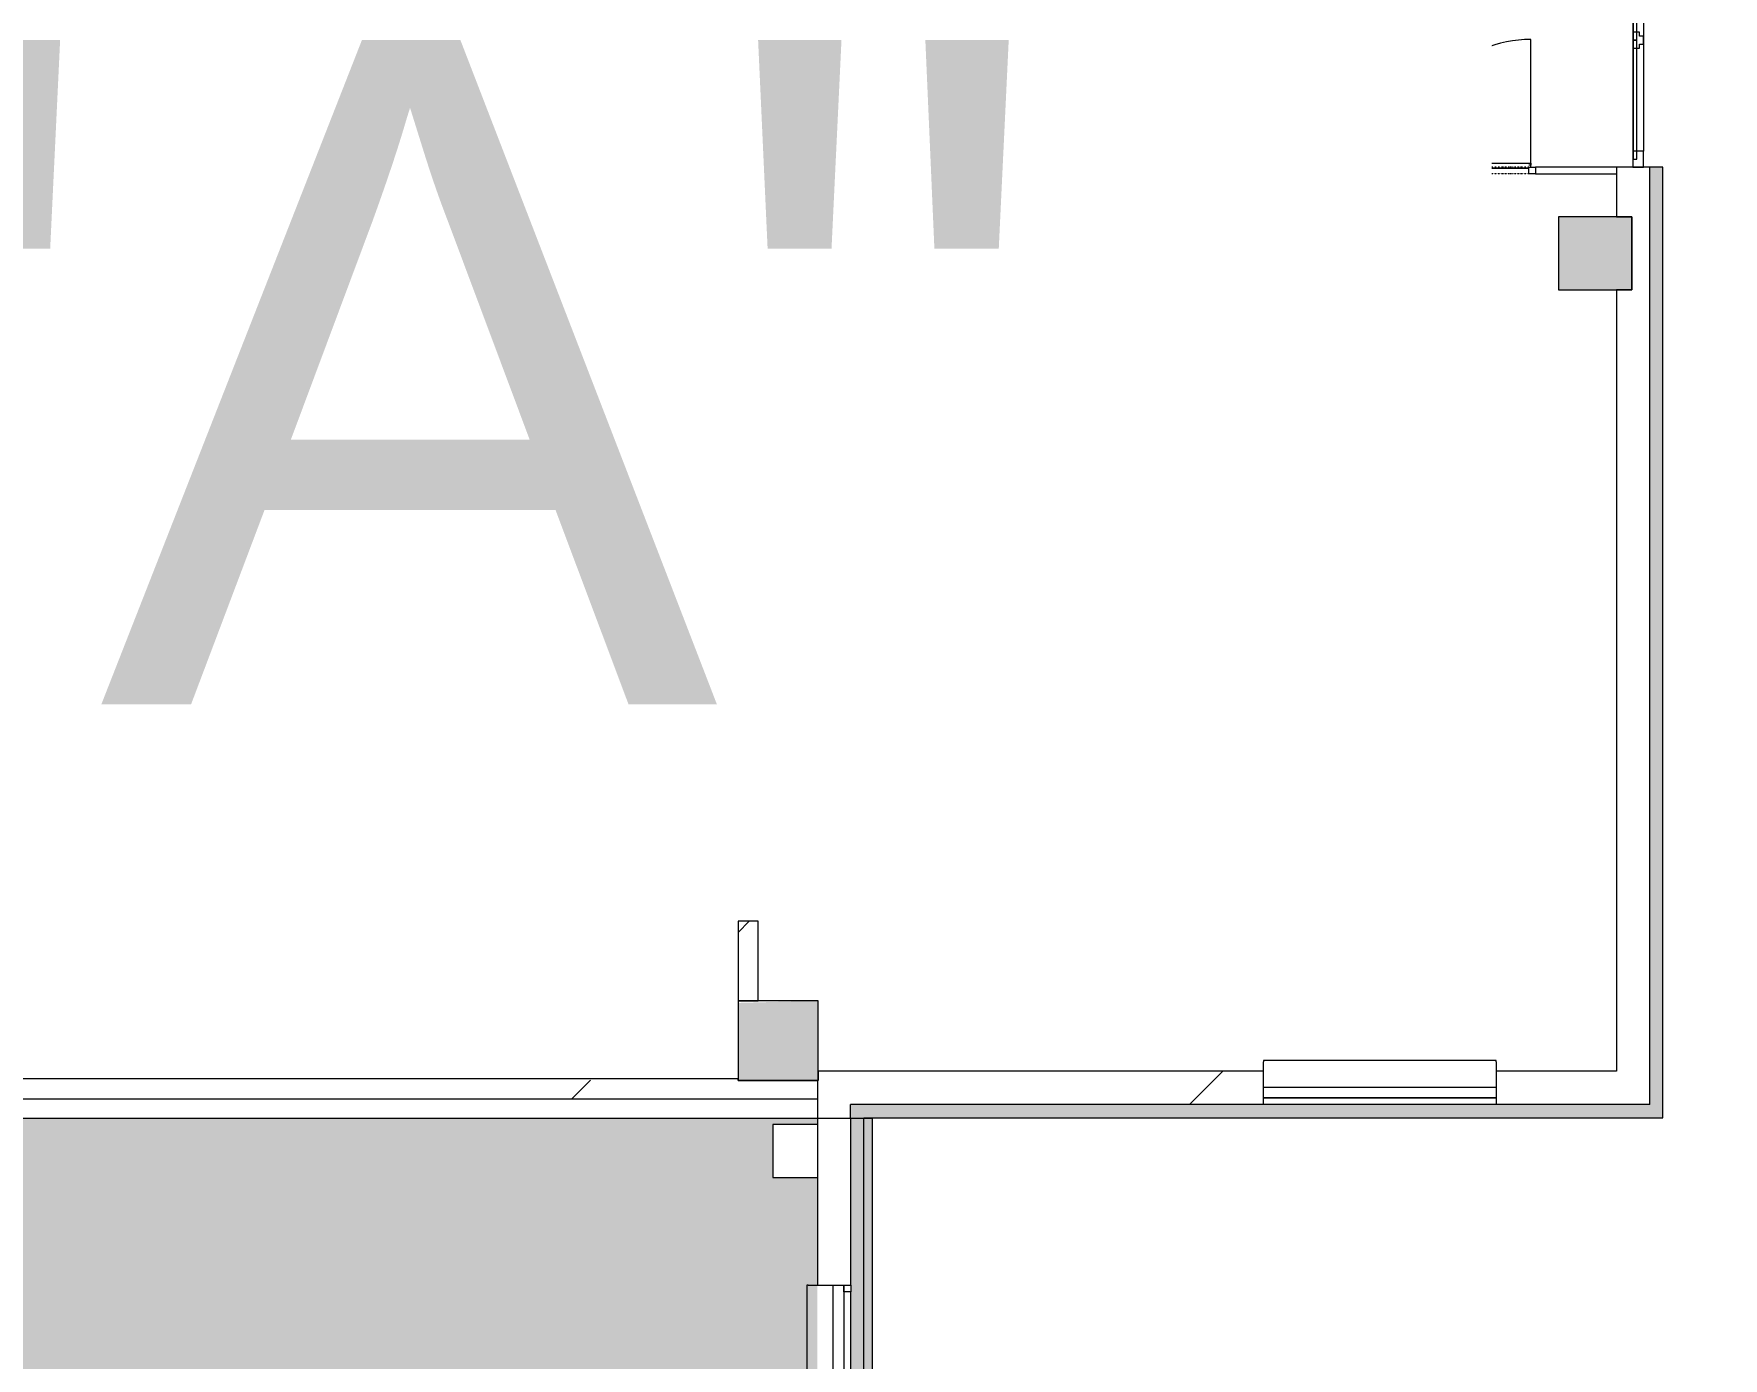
# Model space of a CAD drawing. Header units: millimetres. Extents: x -4051 to 472247, y -45352 to 20466.
# Drawn here: x 278535 to 291247, y -6046 to 3922 of the extents above; entities that cross this region are included whole.
import ezdxf

# ---------------------------------------------------------------- set-up
doc = ezdxf.new("R2010")
doc.units = ezdxf.units.MM
doc.linetypes.add('Čerchovaná se dvěma tečkami', pattern=[2.59, 1, -0.53, 0, -0.53, 0, -0.53])
for name, color, linetype, lineweight in [('A-DETL-GENF', 92, 'Continuous', 9), ('A-DETL-THIN', 151, 'Continuous', 9), ('A-DOOR', 31, 'Continuous', 9), ('A-DOOR-FRAM', 31, 'Continuous', 9), ('A-GENM', 13, 'Continuous', 9), ('A-GLAZ', 151, 'Continuous', 9), ('A-GLAZ-CURT', 52, 'Continuous', 9), ('A-GLAZ-CWMG', 51, 'Continuous', 9), ('A-WALL', 113, 'Continuous', 9), ('A-WALL-PATT', 111, 'Continuous', 9), ('G-ANNO-TEXT', 231, 'Continuous', 9), ('S-COLS', 52, 'Continuous', 9)]:
    doc.layers.add(name, color=color, linetype=linetype, lineweight=lineweight)
doc.styles.add('Arial', font='arial.ttf', dxfattribs={"height": 5000})
pattern_1 = [(45, (261221, 0), (-7184.2, 7184.2), []), (45, (264094, -3e-12), (-7184, 7184), []), (45, (269842, -7e-12), (-4310.5, 10058), [4064, -2032, 67, -1965])]
pattern_2 = [(45, (261221, 0), (-4242.6, 4242.6), [])]

# ---------------------------------------------------------------- blocks, each defined once
blk = doc.blocks.new('OKNO_2k_ - OKNO_2k_1750 x 1750-1963735-Mapka _ závislý 1')
at = {"layer": 'A-GLAZ'}
for p, q in [((-875, 5), (875, 5)), ((-875, -75), (-875, 5)), ((875, 5), (875, -75)), ((-875, -75), (875, -75)), ((-875, -126), (-875, -75)), ((875, -75), (-875, -75)), ((875, -126), (-875, -126)), ((875, -75), (875, -126))]:
    blk.add_line(p, q, dxfattribs=at)
blk = doc.blocks.new('ST_panel_sklo - ST_panel_sklo-2042904-Mapka _ závislý 1')
at = {"layer": 'A-GLAZ-CURT'}
for p, q in [((447, 0), (-447, 0)), ((-447, 0), (-447, -28)), ((447, -28), (447, 0)), ((-447, -28), (447, -28))]:
    blk.add_line(p, q, dxfattribs=at)
blk = doc.blocks.new('ST_panel_sklo - ST_panel_sklo-1403568-Mapka _ závislý 1')
at = {"layer": 'A-GLAZ-CURT'}
for p, q in [((500, 0), (-500, 0)), ((-500, 0), (-500, -28)), ((500, -28), (500, 0)), ((-500, -28), (500, -28))]:
    blk.add_line(p, q, dxfattribs=at)
blk = doc.blocks.new('Betonový čtvercový sloup - 400 x 400-1924024-Mapka _ závislý 1')
at = {"layer": 'S-COLS'}
h = blk.add_hatch(dxfattribs=at)
h.set_pattern_fill('FP_78', color=256, style=0, pattern_type=2)
h.set_pattern_definition([(45, (-22985, -2326), (-7184, 7184), []), (45, (-20112, -2326), (-7184, 7184), []), (45, (-14364, -2326), (-4310.5, 10058), [4064, -2032, 67, -1965])])
h.paths.add_polyline_path([(-200, -200), (200, -200), (200, 200), (-200, 200)])
for p, q in [((200, 200), (-200, 200)), ((-200, 200), (-200, -200)), ((200, -200), (200, 200)), ((-200, -200), (200, -200))]:
    blk.add_line(p, q, dxfattribs=at)
blk = doc.blocks.new('OKNO_2k_ - OKNO_2k_2100 x 1500-2030611-Mapka _ závislý 1')
at = {"layer": 'A-GLAZ'}
for p, q in [((-1050, 5), (1050, 5)), ((-1050, -75), (-1050, 5)), ((1050, 5), (1050, -75)), ((-1050, -75), (-1000, -75)), ((-1050, -126), (-1050, -75)), ((1050, -75), (-1050, -75)), ((-1000, -126), (-1050, -126)), ((-1000, -75), (-1000, -126)), ((-1000, -126), (1000, -126)), ((1000, -75), (1050, -75)), ((1000, -126), (1000, -75)), ((1050, -126), (1000, -126)), ((1050, -75), (1050, -126))]:
    blk.add_line(p, q, dxfattribs=at)
blk = doc.blocks.new('parapet s nosem_vnitní - parapet s nosem_vnitní-2030612-Mapka _ závislý 1')
at = {"layer": 'A-GENM'}
for p, q in [((1050, 200), (-1050, 200)), ((-1050, 200), (-1050, 190)), ((1050, 200), (-1050, 200)), ((-1050, 0), (-1050, 190)), ((1050, 190), (1050, 200)), ((1050, 190), (1050, 0))]:
    blk.add_line(p, q, dxfattribs=at)
blk = doc.blocks.new('Rectangular Mullion - Rectangular Mullion-Loc wall 49 Bottom 120mm 02-2042903-Mapka _ závislý 1')
at = {"layer": 'A-GLAZ-CWMG'}
for p, q in [((29427, 3873), (29427, 3039)), ((29347, 3813), (29347, 3039))]:
    blk.add_line(p, q, dxfattribs=at)
blk = doc.blocks.new('Rectangular Mullion - Rectangular Mullion-Loc wall 49 Bottom 120mm 02-1403882-Mapka _ závislý 1')
at = {"layer": 'A-GLAZ-CWMG'}
for p, q in [((29427, 5873), (29427, 4873)), ((29347, 5813), (29347, 4933))]:
    blk.add_line(p, q, dxfattribs=at)
blk = doc.blocks.new('Rectangular Mullion - Rectangular Mullion-Loc wall 49 Bottom 120mm 02-2036990-Mapka _ závislý 1')
at = {"layer": 'A-GLAZ-CWMG'}
for p, q in [((0, 79), (-120, 79)), ((-120, 79), (-120, -1)), ((0, -1), (0, 79)), ((-120, -1), (0, -1))]:
    blk.add_line(p, q, dxfattribs=at)
blk = doc.blocks.new('Rectangular Mullion - Rectangular Mullion-Loc wall 49 Bottom 120mm-V159-Mapka _ závislý 1')
at = {"layer": 'A-GLAZ-CWMG'}
for p, q in [((-60, -1), (-60, 49)), ((-60, 49), (-30, 49)), ((-30, 49), (-30, 79)), ((-30, 79), (30, 79)), ((30, 79), (30, 49)), ((30, 49), (60, 49)), ((60, 49), (60, -1)), ((60, -1), (-60, -1))]:
    blk.add_line(p, q, dxfattribs=at)
blk = doc.blocks.new('parapet s nosem_vnitní - parapet s nosem_vnitní-1550233-Mapka _ závislý 1')
at = {"layer": 'A-GENM'}
for p, q in [((875, 200), (-875, 200)), ((-875, 200), (-875, 190)), ((875, 200), (-875, 200)), ((-875, 0), (-875, 190)), ((875, 190), (875, 200)), ((875, 190), (875, 0))]:
    blk.add_line(p, q, dxfattribs=at)
blk = doc.blocks.new('DVERE_1k_oblozka - DD03_01_800x1970_koupelna-2042788-Mapka _ závislý 1')
at = {"layer": 'A-DOOR'}
for p, q in [((0, -78), (0, 922)), ((-415, 22), (-415, 882)), ((-400, 22), (-450, 22)), ((-450, 22), (-450, -28)), ((415, 52), (-415, 52)), ((-415, 52), (-415, 37)), ((-415, 37), (-400, 37)), ((-400, -28), (-400, 22)), ((-400, 12), (400, 12)), ((305, 52), (-305, 52)), ((400, 37), (415, 37)), ((450, 22), (400, 22)), ((400, 22), (400, -28)), ((415, 37), (415, 52)), ((415, 52), (415, 22)), ((450, -28), (450, 22)), ((-450, -28), (-400, -28)), ((400, -28), (450, -28))]:
    blk.add_line(p, q, dxfattribs=at)
at = {"layer": 'A-DOOR', "linetype": 'Čerchovaná se dvěma tečkami'}
for p, q in [((-400, 22), (400, 22)), ((-400, -28), (400, -28))]:
    blk.add_line(p, q, dxfattribs=at)
at = {"layer": 'A-DOOR'}
blk.add_arc((-415, 52), 830, 360, 90, dxfattribs=at)
at = {"layer": 'A-DOOR-FRAM'}
for p, q in [((-400, 22), (-450, 22)), ((-400, -28), (-400, 22)), ((400, 22), (400, -28)), ((400, 22), (450, 22)), ((-450, -28), (-400, -28)), ((450, -28), (400, -28))]:
    blk.add_line(p, q, dxfattribs=at)
blk = doc.blocks.new('DVERE_1k_oblozka - DD03_01_900x1970-2043994-Mapka _ závislý 1')
at = {"layer": 'A-DOOR'}
for p, q in [((-500, 28), (-450, 28)), ((-500, -22), (-500, 28)), ((-450, 28), (-450, -22)), ((0, 78), (0, -1022)), ((450, 28), (500, 28)), ((450, -22), (450, 28)), ((500, 28), (500, -22)), ((-450, -22), (-500, -22)), ((-465, -22), (-465, -982)), ((-465, -37), (-450, -37)), ((-465, -52), (-465, -37)), ((465, -52), (-465, -52)), ((-450, -12), (450, -12)), ((355, -52), (-355, -52)), ((500, -22), (450, -22)), ((450, -37), (465, -37)), ((465, -52), (465, -22)), ((465, -37), (465, -52))]:
    blk.add_line(p, q, dxfattribs=at)
at = {"layer": 'A-DOOR', "linetype": 'Čerchovaná se dvěma tečkami'}
for p, q in [((-450, 28), (450, 28)), ((-450, -22), (450, -22))]:
    blk.add_line(p, q, dxfattribs=at)
at = {"layer": 'A-DOOR'}
blk.add_arc((-465, -52), 930, 270, 0, dxfattribs=at)
at = {"layer": 'A-DOOR-FRAM'}
for p, q in [((-500, 28), (-450, 28)), ((-450, 28), (-450, -22)), ((450, -22), (450, 28)), ((500, 28), (450, 28)), ((-450, -22), (-500, -22)), ((450, -22), (500, -22))]:
    blk.add_line(p, q, dxfattribs=at)

msp = doc.modelspace()

# ---------------------------------------------------------------- hatches: boundary and pattern name
at = {"layer": 'A-DETL-GENF'}
h = msp.add_hatch(color=1, dxfattribs=at)
h.paths.add_polyline_path([(259935, -28962), (259935, -27934), (259765, -27934), (259765, -28962)])
h.paths.add_polyline_path([(277980, -28962), (277980, -27934), (272590, -27934), (272590, -28962), (276535, -28962)])
h.paths.add_polyline_path([(260185, -28962), (272290, -28962), (272290, -27934), (266030, -27934), (266030, -27116), (266170, -27116), (266170, -26158), (260015, -26158), (260015, -27300), (260470, -27300), (260470, -27934), (260185, -27934), (260185, -28938)])
h.paths.add_polyline_path([(306263, -17206), (306263, -17201), (305963, -17206)])
h.paths.add_polyline_path([(303255, -17206), (302445, -17206), (302445, -17626), (302045, -17626), (302045, -17206), (300300, -17206), (300300, -16586), (300700, -16586), (300700, -16956), (303333, -16956), (303333, -16556), (303733, -16556), (303733, -16956), (303575, -17201), (303255, -17201)])
h.paths.add_polyline_path([(303575, -17206), (303575, -17521), (303255, -17521), (303255, -17206), (303333, -17206)])
h.paths.add_polyline_path([(287267, -28813), (290069, -28813), (290069, -28418), (290469, -28418), (290469, -28813), (296064, -28813), (296064, -28515), (296164, -28515), (296164, -27157), (302484, -27157), (302484, -22766), (302069, -22766), (302069, -22732), (301980, -22732), (301980, -22382), (302484, -22366), (302484, -19232), (302734, -19232), (302734, -19830), (304824, -19830), (304824, -19580), (304874, -19580), (304874, -19830), (305674, -19830), (305674, -19580), (305724, -19580), (305724, -19830), (309958, -19830), (309958, -17206), (309010, -17206), (309010, -17501), (308710, -17501), (308710, -17206), (306263, -17206), (306263, -17501), (305963, -17501), (305963, -17206), (303578, -17201), (303733, -16956), (309308, -16956), (309308, -16584), (309708, -16584), (309708, -10920), (309308, -10920), (309308, -10523), (303721, -10564), (303721, -10951), (303303, -10952), (303301, -10564), (303150, -10561), (303149, -10385), (302049, -10392), (302049, -10572), (299980, -10577), (299979, -10406), (299929, -10392), (299928, -10372), (298279, -10372), (298278, -10418), (298229, -10418), (298230, -10598), (294708, -10622), (294708, -11022), (294308, -11022), (294308, -16631), (294728, -16631), (294728, -17172), (294308, -17172), (294308, -17585), (290500, -17585), (290500, -17935), (290000, -17935), (290000, -17585), (284831, -17585), (284831, -18005), (284431, -18005), (284431, -16843), (284031, -16830), (284031, -16443), (284431, -16443), (284431, -12506), (284752, -12488), (284781, -12481), (284781, -17335), (284846, -17335), (284846, -4241), (284781, -4241), (284781, -11626), (284681, -11606), (284431, -11606), (284431, -10846), (284096, -10846), (284096, -10446), (284431, -10446), (284431, -4686), (284096, -4686), (284096, -4286), (284431, -4286), (284431, -4241), (278023, -4241), (278023, -4286), (278348, -4286), (278348, -4686), (278023, -4686), (278023, -10446), (278348, -10446), (278348, -10846), (278023, -10846), (278023, -16143), (278448, -16143), (278448, -16843), (278048, -16843), (278048, -16443), (272453, -16443), (272453, -16843), (272053, -16843), (272053, -16443), (266478, -16443), (266478, -16143), (267314, -16140), (267314, -15478), (267654, -15478), (267654, -9908), (267244, -9908), (267244, -9358), (267654, -9358), (267654, -6966), (267224, -6966), (267224, -6451), (267654, -6451), (267654, -887), (267121, -887), (267121, -432), (261669, -432), (261669, -872), (261234, -891), (261234, -6443), (261654, -6443), (261654, -6963), (261234, -6963), (261234, -9340), (261669, -9340), (261669, -9908), (261234, -9908), (261234, -14352), (260879, -14358), (260879, -15447), (260903, -15452), (260904, -15452), (261689, -15452), (261689, -16130), (263982, -16130), (263982, -15402), (264437, -15402), (264437, -16140), (264527, -16143), (264527, -16430), (260430, -16430), (260430, -16830), (260015, -16830), (260015, -21265), (260430, -21265), (260430, -21665), (260015, -21665), (260035, -25858), (266470, -25858), (266470, -27684), (272070, -27684), (272070, -27207), (272470, -27207), (272470, -27684), (278067, -27684), (278067, -27207), (278467, -27207), (278467, -24339), (278717, -24339), (278717, -25069), (279257, -25069), (279257, -25319), (280157, -25319), (280157, -25069), (282347, -25069), (282347, -25319), (283232, -25319), (283247, -25069), (283823, -25069), (283823, -22483), (284173, -22483), (284173, -22393), (284573, -22393), (284573, -22813), (284173, -22813), (284173, -28413), (284518, -28413), (284518, -28813), (286806, -28813)])
h.paths.add_polyline_path([(292964, -24343), (292968, -24293), (293064, -24293), (293064, -24343), (292968, -24343)])
h.paths.add_polyline_path([(272470, -24274), (272370, -24274), (272370, -24224), (272470, -24224)])
h.paths.add_polyline_path([(293064, -23493), (292964, -23493), (292968, -23443), (293064, -23443)])
h.paths.add_polyline_path([(272470, -23424), (272370, -23424), (272370, -23374), (272470, -23374)])
h.paths.add_polyline_path([(284717, -22813), (284717, -22713), (284767, -22713), (284752, -22813)])
h.paths.add_polyline_path([(289237, -22813), (289187, -22813), (289187, -22713), (289237, -22713)])
h.paths.add_polyline_path([(288337, -22813), (288337, -22713), (288387, -22713), (288387, -22813)])
h.paths.add_polyline_path([(293134, -22813), (293134, -22713), (293184, -22713), (293184, -22813)])
h.paths.add_polyline_path([(293984, -22813), (293984, -22713), (294034, -22713), (294034, -22813)])
h.paths.add_polyline_path([(290814, -22813), (290764, -22813), (290764, -22713), (290814, -22713)])
h.paths.add_polyline_path([(291614, -22813), (291614, -22713), (291664, -22713), (291664, -22813)])
h.paths.add_polyline_path([(285567, -22813), (285567, -22713), (285617, -22713), (285617, -22813)])
h.paths.add_polyline_path([(278130, -22803), (278130, -22383), (278530, -22383), (278530, -22803), (278432, -22803)])
h.paths.add_polyline_path([(295909, -22732), (295909, -22382), (296409, -22382), (296409, -22732)])
h.paths.add_polyline_path([(295011, -22720), (295011, -22545), (295236, -22545), (295236, -22720)])
h.paths.add_polyline_path([(290500, -22713), (290000, -22713), (290000, -22363), (290500, -22363)])
h.paths.add_polyline_path([(297543, -22532), (297493, -22532), (297493, -22382), (297543, -22382)])
h.paths.add_polyline_path([(296693, -22532), (296643, -22532), (296643, -22382), (296693, -22382)])
h.paths.add_polyline_path([(263220, -22425), (263120, -22425), (263120, -22375), (263220, -22375)])
h.paths.add_polyline_path([(266470, -21665), (266030, -21665), (266030, -21265), (266470, -21265), (266470, -21600)])
h.paths.add_polyline_path([(268742, -21600), (268692, -21600), (268692, -21500), (268742, -21500), (268742, -21562)])
h.paths.add_polyline_path([(267842, -21600), (267842, -21500), (267892, -21500), (267892, -21600)])
h.paths.add_polyline_path([(271822, -21600), (271772, -21600), (271772, -21500), (271822, -21500), (271822, -21562)])
h.paths.add_polyline_path([(270972, -21600), (270922, -21600), (270922, -21500), (270972, -21500), (270972, -21562)])
h.paths.add_polyline_path([(263120, -21575), (263120, -21525), (263220, -21539), (263220, -21575)])
h.paths.add_polyline_path([(272088, -21562), (272088, -21212), (272588, -21212), (272584, -21562), (272370, -21562)])
h.paths.add_polyline_path([(264820, -21415), (264820, -21265), (264870, -21265), (264870, -21415)])
h.paths.add_polyline_path([(265720, -21415), (265670, -21415), (265670, -21265), (265720, -21265)])
h.paths.add_polyline_path([(283443, -21323), (283443, -21223), (283493, -21223), (283493, -21323)])
h.paths.add_polyline_path([(284143, -21323), (284093, -21323), (284093, -21223), (284143, -21223)])
h.paths.add_polyline_path([(264377, -20900), (264377, -20850), (264527, -20850), (264527, -20900)])
h.paths.add_polyline_path([(293225, -20879), (293175, -20879), (293176, -20729), (293226, -20729)])
h.paths.add_polyline_path([(292225, -20876), (292226, -20725), (292276, -20725), (292275, -20876), (292225, -20875)])
h.paths.add_polyline_path([(289334, -20864), (289284, -20864), (289285, -20714), (289335, -20714), (289334, -20864)])
h.paths.add_polyline_path([(288384, -20860), (288334, -20860), (288335, -20710), (288385, -20710), (288384, -20860)])
h.paths.add_polyline_path([(287167, -20705), (286867, -20704), (286867, -19936), (287167, -19936), (287167, -20036)])
h.paths.add_polyline_path([(286004, -20237), (285954, -20236), (285958, -20136), (286008, -20137), (286004, -20236)])
h.paths.add_polyline_path([(285155, -20208), (285105, -20206), (285108, -20106), (285158, -20108), (285155, -20206)])
h.paths.add_polyline_path([(264377, -20050), (264377, -20000), (264527, -20000), (264527, -20050)])
h.paths.add_polyline_path([(268991, -19675), (268990, -19525), (269040, -19525), (269041, -19675)])
h.paths.add_polyline_path([(269841, -19672), (269840, -19522), (269890, -19525), (269891, -19672)])
h.paths.add_polyline_path([(273207, -19659), (273207, -19509), (273256, -19509), (273256, -19659)])
h.paths.add_polyline_path([(274056, -19656), (274056, -19506), (274106, -19506), (274106, -19656)])
h.paths.add_polyline_path([(274756, -19543), (274756, -19143), (275056, -19143), (275056, -19543)])
h.paths.add_polyline_path([(281952, -19336), (281952, -19286), (282052, -19286), (282052, -19336)])
h.paths.add_polyline_path([(302124, -19232), (302124, -19132), (302174, -19132), (302174, -19232)])
h.paths.add_polyline_path([(301324, -19232), (301274, -19232), (301274, -19132), (301324, -19132)])
h.paths.add_polyline_path([(277306, -19013), (277256, -19013), (277256, -18913), (277306, -18913)])
h.paths.add_polyline_path([(276506, -19013), (276506, -18913), (276556, -18913), (276535, -19013)])
h.paths.add_polyline_path([(279078, -19013), (279078, -18913), (279128, -18913), (279128, -19013)])
h.paths.add_polyline_path([(278228, -19013), (278228, -18913), (278278, -18913), (278278, -19013)])
h.paths.add_polyline_path([(283647, -18846), (283597, -18846), (283597, -18746), (283647, -18746)])
h.paths.add_polyline_path([(284247, -18846), (284247, -18746), (284297, -18746), (284297, -18846)])
h.paths.add_polyline_path([(281952, -18686), (281952, -18636), (282052, -18636), (282052, -18686)])
h.paths.add_polyline_path([(282421, -18186), (282421, -16780), (282721, -16780), (282721, -18186), (282698, -18186)])
h.paths.add_polyline_path([(296436, -17972), (296026, -17972), (296026, -17272), (296436, -17272), (296436, -17585)])
h.paths.add_polyline_path([(295086, -17272), (295086, -17172), (295136, -17172), (295136, -17272)])
h.paths.add_polyline_path([(295936, -17272), (295936, -17172), (295986, -17172), (295986, -17272)])
h.paths.add_polyline_path([(308710, -17206), (309017, -17201), (309010, -17201), (308710, -17201)])
h.paths.add_polyline_path([(266393, -16843), (266043, -16843), (266043, -16143), (266393, -16143), (266393, -16443)])
h.paths.add_polyline_path([(280850, -15762), (280750, -15762), (280750, -15712), (280850, -15712)])
h.paths.add_polyline_path([(283078, -15762), (283078, -15712), (283178, -15712), (283178, -15762)])
h.paths.add_polyline_path([(264437, -15385), (264437, -15335), (264537, -15335), (264537, -15385), (264437, -15385)])
h.paths.add_polyline_path([(283078, -15112), (283078, -15062), (283178, -15062), (283178, -15112)])
h.paths.add_polyline_path([(280850, -15112), (280750, -15112), (280750, -15062), (280850, -15062)])
h.paths.add_polyline_path([(280750, -14852), (280750, -14802), (280850, -14802), (280850, -14852)])
h.paths.add_polyline_path([(283078, -14750), (283078, -14700), (283178, -14700), (283178, -14750)])
h.paths.add_polyline_path([(264537, -14535), (264437, -14535), (264437, -14485), (264537, -14485)])
h.paths.add_polyline_path([(280750, -14202), (280750, -14152), (280850, -14152), (280850, -14202)])
h.paths.add_polyline_path([(283178, -14100), (283078, -14100), (283078, -14050), (283178, -14050)])
h.paths.add_polyline_path([(300150, -13752), (300150, -13702), (300300, -13702), (300300, -13752)])
h.paths.add_polyline_path([(300300, -12902), (300150, -12902), (300150, -12852), (300300, -12852)])
h.paths.add_polyline_path([(300420, -12690), (300420, -12590), (300470, -12589), (300470, -12689)])
h.paths.add_polyline_path([(301070, -12687), (301070, -12587), (301120, -12587), (301120, -12686)])
h.paths.add_polyline_path([(303635, -12047), (303634, -11997), (303734, -11997), (303721, -12046)])
h.paths.add_polyline_path([(281248, -11479), (281198, -11479), (281198, -11379), (281248, -11379)])
h.paths.add_polyline_path([(282098, -11479), (282048, -11479), (282048, -11379), (282098, -11379)])
h.paths.add_polyline_path([(303627, -11197), (303634, -11147), (303726, -11147), (303721, -11196), (303634, -11197)])
h.paths.add_polyline_path([(265833, -11177), (265833, -11127), (265933, -11127), (265931, -11177)])
h.paths.add_polyline_path([(300700, -10977), (300300, -10977), (300300, -10577), (300700, -10584)])
h.paths.add_polyline_path([(265831, -10327), (265831, -10277), (265931, -10277), (265931, -10327)])
h.paths.add_polyline_path([(265817, -6045), (265817, -5995), (265916, -5995), (265916, -6045)])
h.paths.add_polyline_path([(265814, -5195), (265814, -5145), (265914, -5145), (265914, -5195)])
h.paths.add_polyline_path([(266164, -3625), (266114, -3625), (266114, -3525), (266164, -3525)])
h.paths.add_polyline_path([(266964, -3625), (266964, -3525), (267014, -3525), (267014, -3625)])
at = {"layer": 'A-WALL-PATT'}
h = msp.add_hatch(dxfattribs=at)
h.set_pattern_fill('FP_18', color=256, angle=45, style=0, pattern_type=2)
h.set_pattern_definition([(45, (261221, 0), (-7184.2, 7184.2), []), (45, (264094, -3e-12), (-7184.2, 7184.2), []), (45, (269842, -8e-12), (-4310.5, 10058), [4064, -2032, 67, -1965])])
h.paths.add_polyline_path([(289834, 2869), (290444, 2869), (290444, 2919), (289834, 2919)])
h.paths.add_polyline_path([(279971, 2869), (280584, 2869), (280584, 2919), (277949, 2919), (277949, 2869)])
h.paths.add_polyline_path([(286746, 2869), (286746, 2919), (285686, 2919), (285686, 2869), (286251, 2869)])
h.paths.add_polyline_path([(288834, 2869), (288834, 2919), (287746, 2919), (287746, 2869), (288331, 2869)])
h.paths.add_polyline_path([(283514, 2869), (284686, 2869), (284686, 2919), (283514, 2919)])
h.paths.add_polyline_path([(281484, 2869), (282614, 2869), (282614, 2919), (281484, 2919)])
h = msp.add_hatch(dxfattribs=at)
h.set_pattern_fill('FP_17', color=256, angle=45, style=0, pattern_type=2)
h.set_pattern_definition(pattern_1)
h.paths.add_polyline_path([(280021, -1143), (280021, 2869), (279971, 2869), (279971, -1143)])
h = msp.add_hatch(dxfattribs=at)
h.set_pattern_fill('FP_17', color=256, angle=45, style=0, pattern_type=2)
h.set_pattern_definition(pattern_1)
h.paths.add_polyline_path([(282104, -1143), (282104, 2869), (282054, 2869), (282054, -1143)])
h = msp.add_hatch(dxfattribs=at)
h.set_pattern_fill('FP_17', color=256, angle=45, style=0, pattern_type=2)
h.set_pattern_definition(pattern_1)
h.paths.add_polyline_path([(284181, -1143), (284181, 2126), (284131, 2126), (284131, -1143)])
h.paths.add_polyline_path([(284181, 2526), (284181, 2869), (284131, 2869), (284131, 2526)])
h = msp.add_hatch(dxfattribs=at)
h.set_pattern_fill('FP_51', color=256, angle=45, style=0, pattern_type=2)
h.set_pattern_definition(pattern_1)
h.paths.add_polyline_path([(286251, -1158), (286251, 2869), (286201, 2869), (286201, -1158)])
h = msp.add_hatch(dxfattribs=at)
h.set_pattern_fill('FP_51', color=256, angle=45, style=0, pattern_type=2)
h.set_pattern_definition(pattern_1)
h.paths.add_polyline_path([(288331, -1158), (288331, 2869), (288281, 2869), (288281, -1158)])
h = msp.add_hatch(dxfattribs=at)
h.set_pattern_fill('FP_31', color=256, angle=45, style=0, pattern_type=2)
h.set_pattern_definition([(135, (290694, 5211), (-5747.4, -5747.4), []), (90, (288002, 14368.7), (-5747.4, 5747.4), [1016, -10478.7]), (135, (288002, 15385), (-5747.4, -5747.4), [1016, -7112]), (180, (287283.5, 16103), (-5747.4, -5747.4), [1016, -10478.7]), (225, (286267.5, 16103), (5747.4, -5747.4), [1016, -7112]), (90, (285549, 14368.7), (-5747.4, 5747.4), [1016, -10478.7]), (135, (286267.5, 13650), (-5747.4, -5747.4), [1016, -7112]), (180, (287283.5, 13650.3), (-5747.4, -5747.4), [1016, -10478.7]), (225, (288002, 14369), (5747.4, -5747.4), [1016, -7112]), (135, (284620, 17032), (-5747.4, -5747.4), [2032, -6096])])
h.paths.add_polyline_path([(290694, -3886), (290694, 2919), (290444, 2919), (290444, 2545), (290559, 2545), (290559, 1995), (290444, 1995), (290444, -3886), (290559, -3886)])
for points in [[(290694, -4136), (290794, -4136), (290794, 2919), (290694, 2919), (290694, -3886)], [(284681, -4236), (290794, -4236), (290794, -4136), (284681, -4136)]]:
    msp.add_hatch(color=256, dxfattribs=at).paths.add_polyline_path(points)
h = msp.add_hatch(dxfattribs=at)
h.set_pattern_fill('FP_12', color=256, style=0, pattern_type=2)
h.set_pattern_definition(pattern_2)
h.paths.add_polyline_path([(283836, -3356), (283985, -3356), (283985, -2758), (283835, -2758)])
h = msp.add_hatch(dxfattribs=at)
h.set_pattern_fill('FP_20', color=256, angle=45, style=0, pattern_type=2)
h.set_pattern_definition([(135, (284681, -7862), (-5747.4, -5747.4), []), (90, (281989, 1296), (-5747.4, 5747.4), [1016, -10478.7]), (135, (281989, 2312), (-5747.4, -5747.4), [1016, -7112]), (180, (281270.4, 3030.6), (-5747.4, -5747.4), [1016, -10478.7]), (225, (280254.4, 3031), (5747.4, -5747.4), [1016, -7112]), (90, (279536, 1296), (-5747.4, 5747.4), [1016, -10478.7]), (135, (280254.4, 578), (-5747.4, -5747.4), [1016, -7112]), (180, (281270.4, 578), (-5747.4, -5747.4), [1016, -10478.7]), (225, (281989, 1296), (5747.4, -5747.4), [1016, -7112]), (135, (278607, 3959.5), (-5747.4, -5747.4), [2032, -6096])])
h.paths.add_polyline_path([(284431, -17585), (284681, -17585), (284681, -16045), (284431, -16045), (284431, -17335)])
h.paths.add_polyline_path([(284551, -15145), (284681, -15145), (284681, -14895), (284431, -14910), (284446, -15145), (284455, -15145)])
h.paths.add_polyline_path([(284526, -13995), (284681, -13995), (284681, -13710), (284431, -13710), (284431, -13995)])
h.paths.add_polyline_path([(284627, -12810), (284681, -12810), (284681, -12506), (284431, -12506), (284431, -12810), (284621, -12810)])
h.paths.add_polyline_path([(284681, -11606), (284681, -10296), (284431, -10296), (284431, -11606), (284601, -11606)])
h.paths.add_polyline_path([(284681, -8196), (284681, -7596), (284431, -7596), (284431, -8196), (284631, -8196)])
h.paths.add_polyline_path([(284681, -5496), (284681, -3886), (284436, -3886), (284431, -5496), (284631, -5496)])
h = msp.add_hatch(dxfattribs=at)
h.set_pattern_fill('FP_27', color=256, angle=45, style=0, pattern_type=2)
h.set_pattern_definition([(45, (287232.5, -4136), (-5747, 5747), []), (360, (296390.4, -1444), (5747.4, 5747.4), [1016, -10478.7]), (45, (297406, -1444), (-5747.4, 5747.4), [1016, -7112]), (90, (298125, -725.6), (-5747.4, 5747.4), [1016, -10478.7]), (135, (298125, 290.4), (-5747.4, -5747.4), [1016, -7112]), (360, (296390.4, 1009), (5747.4, 5747.4), [1016, -10478.7]), (45, (295672, 290.4), (-5747.4, 5747.4), [1016, -7112]), (90, (295672, -725.6), (-5747.4, 5747.4), [1016, -10478.7]), (135, (296390, -1444), (-5747.4, -5747.4), [1016, -7112]), (45, (299054, 1938), (-5747.4, 5747.4), [2032, -6096])])
h.paths.add_polyline_path([(284681, -4136), (287789, -4136), (287789, -3886), (284681, -3886)])
h.paths.add_polyline_path([(290444, -4136), (290694, -4136), (290694, -3886), (289539, -3886), (289539, -4136)])
h = msp.add_hatch(dxfattribs=at)
h.set_pattern_fill('FP_12', color=256, style=0, pattern_type=2)
h.set_pattern_definition(pattern_2)
h.paths.add_polyline_path([(282698, -4093), (284431, -4093), (284431, -3956), (278023, -3943), (278023, -4093), (280644, -4093)])
h = msp.add_hatch(dxfattribs=at)
h.set_pattern_fill('FP_17', color=256, angle=45, style=0, pattern_type=2)
h.set_pattern_definition(pattern_1)
h.paths.add_polyline_path([(284096, -4686), (284431, -4686), (284431, -4286), (284096, -4286)])
h = msp.add_hatch(color=41, dxfattribs=at)
h.paths.add_polyline_path([(284781, -17335), (284781, -12481), (284681, -12506), (284682, -17335), (284752, -17335)])
h.paths.add_polyline_path([(284781, -11626), (284781, -4236), (284681, -4236), (284682, -11606), (284752, -11620)])
at = {"layer": 'S-COLS'}
for points in [[(290559, 1995), (290559, 2545), (290009, 2545), (290009, 1995), (290444, 1995)], [(284431, -3956), (284436, -3886), (284436, -3356), (283836, -3372), (283836, -3956), (283985, -3956)]]:
    msp.add_hatch(color=256, dxfattribs=at).paths.add_polyline_path(points)

# ---------------------------------------------------------------- linework, layer by layer
at = {"layer": 'A-DETL-THIN'}
for p, q in [((284846, -4241), (277678, -4241)), ((284846, -17335), (284846, -4241))]:
    msp.add_line(p, q, dxfattribs=at)
at = {"layer": 'A-WALL'}
for p, q in [((280584, 2919), (277899, 2919)), ((277949, 2869), (279971, 2869)), ((279971, 2869), (279971, -1143)), ((280021, 2869), (280584, 2869)), ((280021, -1143), (280021, 2869)), ((282614, 2919), (281484, 2919)), ((281484, 2869), (282054, 2869)), ((282054, 2869), (282054, -1143)), ((282104, 2869), (282614, 2869)), ((282104, -1143), (282104, 2869)), ((284686, 2919), (283514, 2919)), ((283514, 2869), (284131, 2869)), ((284131, 2869), (284131, 2526)), ((284181, 2869), (284686, 2869)), ((284181, 2526), (284181, 2869)), ((286746, 2919), (285686, 2919)), ((285686, 2869), (286201, 2869)), ((286201, 2869), (286201, -1158)), ((286251, -1158), (286251, 2869)), ((286251, 2869), (286746, 2869)), ((288834, 2919), (287746, 2919)), ((287746, 2869), (288281, 2869)), ((288281, 2869), (288281, -1158)), ((288331, 2869), (288834, 2869)), ((288331, -1158), (288331, 2869)), ((290794, 2919), (289834, 2919)), ((289834, 2869), (290444, 2869)), ((290444, 2919), (290444, 2545)), ((290694, -4136), (290694, 2919)), ((290794, -4236), (290794, 2919)), ((290444, 2545), (290559, 2545)), ((290559, 2545), (290559, 1995)), ((284131, 2126), (284131, -1143)), ((284181, -1143), (284181, 2126)), ((290444, 1995), (290444, -3886)), ((290559, 1995), (290444, 1995)), ((279971, -1143), (280021, -1143)), ((282054, -1143), (282104, -1143)), ((284131, -1143), (284181, -1143)), ((286201, -1158), (286251, -1158)), ((288281, -1158), (288331, -1158)), ((283835, -2758), (283835, -3356)), ((283985, -2758), (283835, -2758)), ((283985, -3356), (283985, -2758)), ((283835, -3356), (283985, -3356)), ((284436, -3886), (284436, -3956)), ((287789, -3886), (284436, -3886)), ((290444, -3886), (289539, -3886)), ((283836, -3943), (277933, -3943)), ((283836, -3956), (283836, -3943)), ((284436, -3956), (283836, -3956)), ((284431, -3956), (284431, -5496)), ((278023, -4093), (284431, -4093)), ((284681, -4236), (284681, -4136)), ((287789, -4136), (284681, -4136)), ((290694, -4136), (289539, -4136)), ((284431, -4286), (284096, -4286)), ((284096, -4286), (284096, -4686)), ((284781, -4236), (290794, -4236)), ((284096, -4686), (284431, -4686))]:
    msp.add_line(p, q, dxfattribs=at)
at = {"layer": 'A-WALL', "color": 40}
for p, q in [((284681, -4236), (284681, -5496)), ((284781, -17335), (284781, -4236))]:
    msp.add_line(p, q, dxfattribs=at)
at = {"layer": 'S-COLS'}
for p, q in [((290444, 2545), (290009, 2545)), ((290009, 2545), (290009, 1995)), ((290559, 2545), (290444, 2545)), ((290559, 1995), (290559, 2545)), ((290009, 1995), (290444, 1995)), ((290444, 1995), (290559, 1995)), ((283985, -3356), (283836, -3356)), ((283836, -3356), (283836, -3943)), ((284436, -3356), (283985, -3356)), ((284436, -3886), (284436, -3356)), ((284436, -3956), (284436, -3886)), ((283836, -3943), (283836, -3956)), ((283836, -3956), (284431, -3956)), ((284431, -3956), (284436, -3956))]:
    msp.add_line(p, q, dxfattribs=at)

# ---------------------------------------------------------------- block references
at = {"layer": 'A-DOOR'}
for p in [(281034, 2897), (283064, 2897)]:
    msp.add_blockref('DVERE_1k_oblozka - DD03_01_800x1970_koupelna-2042788-Mapka _ závislý 1', p, dxfattribs=at)
at = {"layer": 'A-DOOR', "rotation": 180}
for p in [(285186, 2897), (287246, 2897), (289334, 2897)]:
    msp.add_blockref('DVERE_1k_oblozka - DD03_01_900x1970-2043994-Mapka _ závislý 1', p, dxfattribs=at)
at = {"layer": 'A-GENM'}
msp.add_blockref('parapet s nosem_vnitní - parapet s nosem_vnitní-1550233-Mapka _ závislý 1', (288664, -4006), dxfattribs=at)
at = {"layer": 'A-GENM', "rotation": 89.99999999999993}
msp.add_blockref('parapet s nosem_vnitní - parapet s nosem_vnitní-2030612-Mapka _ závislý 1', (284551, -6546), dxfattribs=at)
at = {"layer": 'A-GLAZ'}
msp.add_blockref('OKNO_2k_ - OKNO_2k_1750 x 1750-1963735-Mapka _ závislý 1', (288664, -4011), dxfattribs=at)
at = {"layer": 'A-GLAZ', "rotation": 89.99999999999993}
msp.add_blockref('OKNO_2k_ - OKNO_2k_2100 x 1500-2030611-Mapka _ závislý 1', (284556, -6546), dxfattribs=at)
at = {"layer": 'A-GLAZ-CURT'}
for name, p, rotation in [('ST_panel_sklo - ST_panel_sklo-1403568-Mapka _ závislý 1', (290569, 4373), 90.0000000000001), ('ST_panel_sklo - ST_panel_sklo-2042904-Mapka _ závislý 1', (290569, 3426), 90.00000000000014)]:
    msp.add_blockref(name, p, dxfattribs=dict(at, rotation=rotation))
at = {"layer": 'A-GLAZ-CWMG'}
for name, p in [('Rectangular Mullion - Rectangular Mullion-Loc wall 49 Bottom 120mm 02-1403882-Mapka _ závislý 1', (261221, -1000)), ('Rectangular Mullion - Rectangular Mullion-Loc wall 49 Bottom 120mm 02-2042903-Mapka _ závislý 1', (261221, 0))]:
    msp.add_blockref(name, p, dxfattribs=at)
at = {"layer": 'A-GLAZ-CWMG', "extrusion": (0, 0, -1), "rotation": 89.99999999999991}
msp.add_blockref('Rectangular Mullion - Rectangular Mullion-Loc wall 49 Bottom 120mm-V159-Mapka _ závislý 1', (-290569, 3873), dxfattribs=at)
at = {"layer": 'A-GLAZ-CWMG', "rotation": 270.0000000000001}
msp.add_blockref('Rectangular Mullion - Rectangular Mullion-Loc wall 49 Bottom 120mm 02-2036990-Mapka _ závislý 1', (290569, 2919), dxfattribs=at)
at = {"layer": 'S-COLS'}
msp.add_blockref('Betonový čtvercový sloup - 400 x 400-1924024-Mapka _ závislý 1', (284206, 2326), dxfattribs=at)

# ---------------------------------------------------------------- next in the draw order: texts
at = {"layer": 'G-ANNO-TEXT', "color": 7, "insert": (276551, 3876), "char_height": 5000, "width": 11704.64, "attachment_point": 1, "style": 'Arial', "bg_fill": 3, "box_fill_scale": 1.25, "bg_fill_color": 256, "bg_fill_true_color": 13158600, "bg_fill_transparency": 0}
msp.add_mtext('"A"', dxfattribs=at)

doc.saveas('drawing.dxf')
